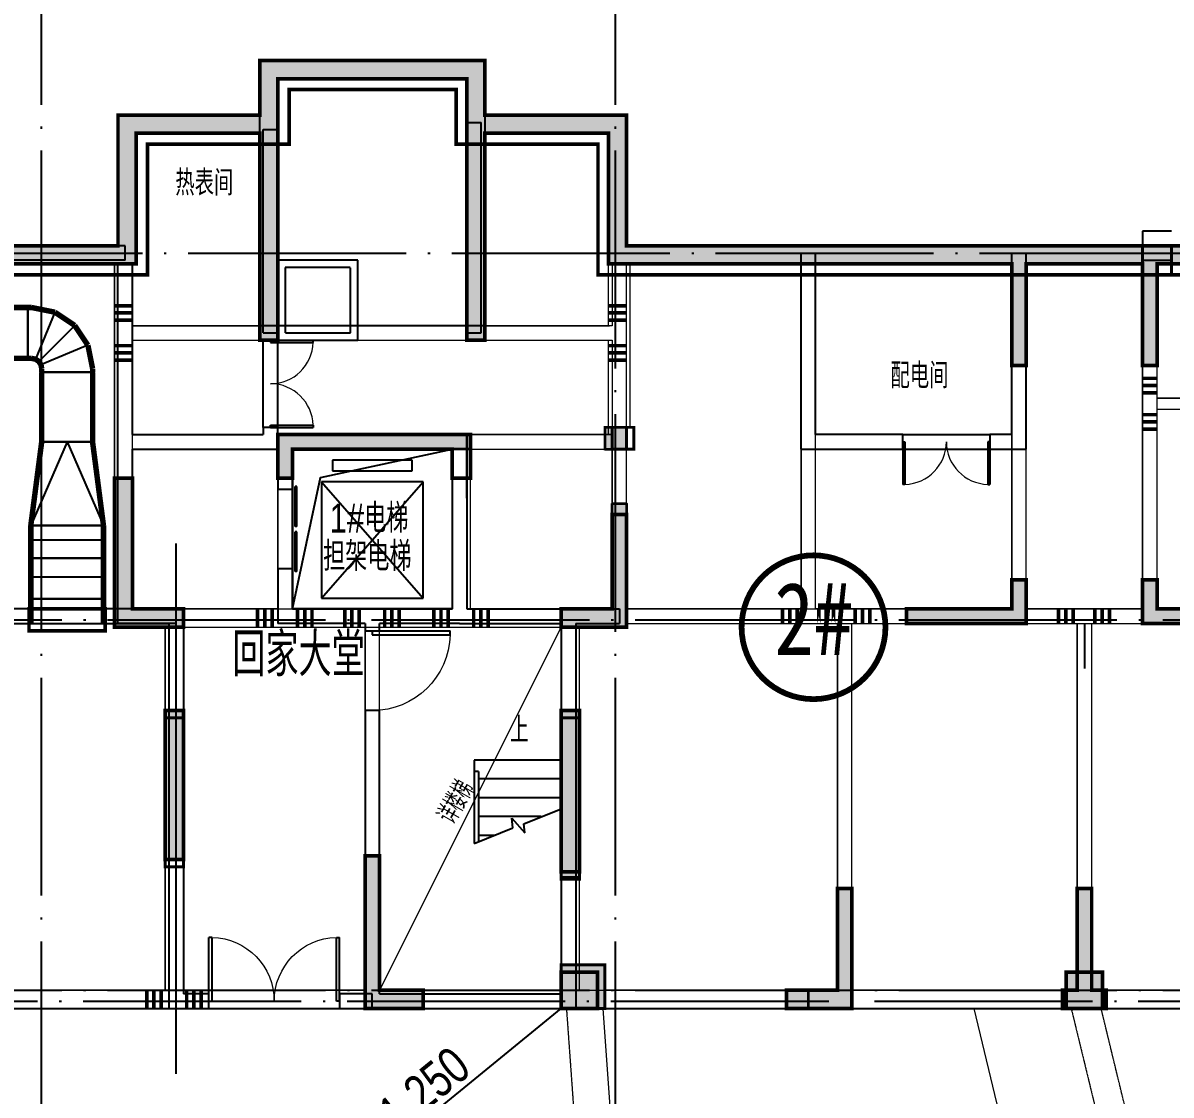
# Model space of a CAD drawing. Extents: x 290727 to 13733020, y 1731457 to 3643100.
# Drawn here: x 566662 to 582462, y 2237037 to 2251798 of the extents above; entities that cross this region are included whole.
import ezdxf
from ezdxf.enums import TextEntityAlignment as Align

# ---------------------------------------------------------------- set-up
doc = ezdxf.new("R2010")
doc.units = 0
doc.header["$LTSCALE"] = 10
for name, pattern in [('__DASH', [0.35, 0.25, -0.1]), ('DASH', [0.35, 0.25, -0.1]), ('DASHED', [0.75, 0.5, -0.25]), ('DOTE', [2.42, 2, -0.2, 0.02, -0.2]), ('线型3', [500, 300, -200]), ('虚线', [750, 450, -300])]:
    doc.linetypes.add(name, pattern=pattern)
doc.layers.get('0').update_dxf_attribs({"linetype": 'CONTINUOUS'})
for name, color, linetype, lineweight in [('_0', 7, 'CONTINUOUS', 15), ('板加腋边线', 253, '虚线', 18), ('梁', 4, 'CONTINUOUS', 18), ('梁虚线', 134, '线型3', 18), ('次梁箍筋', 1, 'CONTINUOUS', 40), ('砼墙', 8, 'CONTINUOUS', 35), ('零厚板', 7, 'CONTINUOUS', 18)]:
    doc.layers.add(name, color=color, linetype=linetype, lineweight=lineweight)
for name, color, linetype in [('A-FUR-空调', 181, 'CONTINUOUS'), ('BEAM_CONT', 4, 'CONTINUOUS'), ('BEAM_DASH', 144, 'DASHED'), ('COLU', 2, 'CONTINUOUS'), ('COLUMN', 9, 'CONTINUOUS'), ('DIM_SYMB', 3, 'CONTINUOUS'), ('DOTE', 8, 'DOTE'), ('DUCT-送风法兰', 2, 'CONTINUOUS'), ('DUCT-送风管', 4, 'CONTINUOUS'), ('DUCT-送风管端线', 2, 'CONTINUOUS'), ('EVTR', 2, 'CONTINUOUS'), ('pl', 7, 'CONTINUOUS'), ('PUB_HATCH', 8, 'CONTINUOUS'), ('PUB_TEXT', 7, 'CONTINUOUS'), ('STAIR', 2, 'CONTINUOUS'), ('WALL', 255, 'CONTINUOUS'), ('WINDOW', 4, 'CONTINUOUS'), ('主楼楼号', 6, 'CONTINUOUS'), ('主楼轴线', 8, 'CONTINUOUS'), ('作业图', 4, 'CONTINUOUS'), ('房间名称', 7, 'CONTINUOUS'), ('文字', 4, 'CONTINUOUS'), ('暖通留洞', 201, 'CONTINUOUS'), ('板配筋', 6, 'CONTINUOUS'), ('柱', 2, 'CONTINUOUS'), ('楼板文字', 211, 'CONTINUOUS'), ('洞口边线', 7, 'CONTINUOUS'), ('防火分区示意线', 4, 'CONTINUOUS'), ('防火分区线', 7, 'CONTINUOUS'), ('集水坑', 181, 'DASH')]:
    doc.layers.add(name, color=color, linetype=linetype)
doc.layers.add('DIM_MODI', color=6, linetype='CONTINUOUS', plot=False)
doc.layers.add('洞口阴影', color=7, linetype='CONTINUOUS', lineweight=18, true_color=0xc9c9c9)
doc.layers.get('0').off()
doc.styles.add('_TCH_DIM', font='SIMPLEX', dxfattribs={"bigfont": 'GBCBIG'})
doc.styles.add('HNSJY', font='HNSJY-07', dxfattribs={"width": 0.8, "bigfont": 'HNSJY-HZ'})
doc.styles.add('黑体', font='simhei.ttf', dxfattribs={"width": 0.7})

# ---------------------------------------------------------------- blocks, each defined once
blk = doc.blocks.new('A$C55C93FC2')
at = {"layer": 'DOTE', "linetype": 'DOTE', "ltscale": 150}
for p, q in [((81984.1, 127235.5), (81984.1, 52513.6)), ((89884.1, 127235.5), (89884.1, 52513.6)), ((10299.5, 117142.4), (107472.3, 117142.4)), ((10299.5, 112042.4), (252290.8, 112042.4))]:
    blk.add_line(p, q, dxfattribs=at)
blk = doc.blocks.new('$DorLib2D$00000001')
for p, q in [((0.45, 0.975), (0.5, 0.975)), ((0.45, 0), (0.45, 0.975)), ((0.5, 0), (0.5, 0.975)), ((0.5, 0), (0.45, 0))]:
    blk.add_line(p, q)
at = {"lineweight": 13}
blk.add_arc((0.475, 0), 0.975, 91.4693, 180, dxfattribs=at)
blk = doc.blocks.new('$DorLib2D$00000002')
for p, q in [((-0.5, 0), (-0.5, 0.4875)), ((-0.475, 0.4875), (-0.5, 0.4875)), ((-0.475, 0), (-0.475, 0.4875)), ((0.475, 0), (0.475, 0.4875)), ((0.475, 0.4875), (0.5, 0.4875)), ((0.5, 0), (0.5, 0.4875)), ((-0.5, 0), (-0.475, 0)), ((0.5, 0), (0.475, 0))]:
    blk.add_line(p, q)
at = {"lineweight": 13}
for centre, start, end in [((-0.4875, 0), 0, 88.53072), ((0.4875, 0), 91.46928, 180)]:
    blk.add_arc(centre, 0.4875, start, end, dxfattribs=at)
blk = doc.blocks.new('$DorLib2D$00000127')
at = {"color": 0, "linetype": 'Continuous'}
for p, q in [((-0.033, 0.795, -93.75), (-0.533, 0.795, -93.75)), ((-0.533, 0.795, -93.75), (-0.533, 0.69, -93.75)), ((-0.033, 0.795, -93.75), (-0.033, 0.69, -93.75)), ((0.033, 0.795, -93.75), (0.033, 0.69, -93.75)), ((0.533, 0.795, -93.75), (0.033, 0.795, -93.75)), ((0.533, 0.795, -93.75), (0.533, 0.69, -93.75)), ((-0.033, 0.69, -93.75), (-0.533, 0.69, -93.75)), ((0.533, 0.69, -93.75), (0.033, 0.69, -93.75)), ((0.5, 0.5, -93.75), (-0.5, 0.5, -93.75))]:
    blk.add_line(p, q, dxfattribs=at)
blk = doc.blocks.new('_FZH')
blk.add_lwpolyline([(-0.5, -0.5), (0.5, -0.5), (0.5, 0.5), (-0.5, 0.5)], close=True)
at = {"layer": 'PUB_HATCH'}
blk.add_solid([(-0.5, -0.5), (0.5, -0.5), (-0.5, 0.5), (0.5, 0.5)], dxfattribs=at)
blk = doc.blocks.new('车库建筑作业图')
at = {"layer": '_0'}
h = blk.add_hatch(color=8, dxfattribs=at)
h.dxf.hatch_style = 1
h.paths.add_polyline_path([(600970, 2238230), (595870, 2238230), (595870, 2238480), (597470, 2238480), (597470, 2239880), (597670, 2239880), (597670, 2238480), (600720, 2238480), (600720, 2243480), (599820, 2243480), (599820, 2243530), (598420, 2243530), (598420, 2243730), (599820, 2243730), (599820, 2248480), (594320, 2248480), (594320, 2250280), (592620, 2250280), (592620, 2247430), (592370, 2247430), (592370, 2251030), (589770, 2251030), (589770, 2247430), (589520, 2247430), (589520, 2250280), (587820, 2250280), (587820, 2248480), (582270, 2248480), (582270, 2247080), (582070, 2247080), (582070, 2248480), (580470, 2248480), (580470, 2247080), (580270, 2247080), (580270, 2248480), (574720, 2248480), (574720, 2250280), (573020, 2250280), (573020, 2247430), (572770, 2247430), (572770, 2251030), (570170, 2251030), (570170, 2247430), (569920, 2247430), (569920, 2250280), (568220, 2250280), (568220, 2248480), (562720, 2248480), (562720, 2246480), (562470, 2246480), (562470, 2248480), (561470, 2248480), (561470, 2244780), (559270, 2244780), (559270, 2243580), (555511, 2243580), (555511, 2243830), (559020, 2243830), (559020, 2245030), (561220, 2245030), (561220, 2248730), (567970, 2248730), (567970, 2250530), (569920, 2250530), (569920, 2251280), (573020, 2251280), (573020, 2250530), (574970, 2250530), (574970, 2248730), (587570, 2248730), (587570, 2250530), (589520, 2250530), (589520, 2251280), (592620, 2251280), (592620, 2250530), (594570, 2250530), (594570, 2248730), (600070, 2248730), (600070, 2243730), (600970, 2243730)])
h = blk.add_hatch(color=8, dxfattribs=at)
h.dxf.hatch_style = 1
h.paths.add_polyline_path([(561570, 2248930), (561570, 2248530), (561970, 2248530), (561970, 2248930)])
h.paths.add_polyline_path([(561070, 2248930), (561070, 2248530), (561470, 2248530), (561470, 2248930)])
h.paths.add_polyline_path([(562720, 2243530), (564120, 2243530), (564120, 2243730), (562720, 2243730), (562720, 2244130), (562470, 2244130), (562470, 2243480), (562720, 2243480)])
h.paths.add_polyline_path([(561570, 2241680), (561570, 2243730), (561820, 2243730), (561820, 2241680)])
h.paths.add_polyline_path([(561070, 2243830), (561070, 2243430), (561470, 2243430), (561470, 2243830)])
h.paths.add_polyline_path([(564870, 2239880), (565070, 2239880), (565070, 2238480), (565770, 2238480), (565770, 2238230), (564870, 2238230)])
h.paths.add_polyline_path([(561970, 2238230), (561570, 2238230), (561570, 2240280), (561820, 2240280), (561820, 2238480), (561970, 2238480)])
h.paths.add_polyline_path([(577870, 2239880), (578070, 2239880), (578070, 2238230), (577170, 2238230), (577170, 2238480), (577870, 2238480)])
h.paths.add_polyline_path([(574070, 2242330), (574320, 2242330), (574320, 2240030), (574070, 2240030)])
h.paths.add_polyline_path([(568620, 2242330), (568870, 2242330), (568870, 2240280), (568620, 2240280)])
h.paths.add_polyline_path([(570370, 2245530), (570170, 2245530), (570170, 2246130), (572820, 2246130), (572820, 2245930), (572570, 2245930), (572570, 2245930), (570370, 2245930)])
h.paths.add_polyline_path([(571370, 2240330), (571570, 2240330), (571570, 2238480), (572170, 2238480), (572170, 2238230), (571370, 2238230)])
h.paths.add_polyline_path([(567920, 2245530), (568170, 2245530), (568170, 2243730), (568870, 2243730), (568870, 2243480), (567920, 2243480)])
h.paths.add_polyline_path([(574770, 2245180), (574970, 2245180), (574970, 2243480), (574070, 2243480), (574070, 2243730), (574770, 2243730)])
h.paths.add_polyline_path([(578820, 2243530), (578820, 2243730), (580270, 2243730), (580270, 2244130), (580470, 2244130), (580470, 2243530)])
h.paths.add_polyline_path([(581570, 2238480), (581570, 2238230), (580970, 2238230), (580970, 2238480), (581170, 2238480), (581170, 2239880), (581370, 2239880), (581370, 2238480)])
h.paths.add_polyline_path([(584470, 2239880), (584670, 2239880), (584670, 2238480), (585368, 2238480), (585368, 2238230), (584470, 2238230)])
h.paths.add_polyline_path([(588220, 2242330), (588470, 2242330), (588470, 2240030), (588220, 2240030)])
h.paths.add_polyline_path([(582070, 2244130), (582270, 2244130), (582270, 2243730), (583720, 2243730), (583720, 2243530), (582070, 2243530)])
h.paths.add_polyline_path([(592370, 2245530), (592170, 2245530), (592170, 2245930), (589970, 2245930), (589970, 2245930), (589720, 2245930), (589720, 2246130), (592370, 2246130)])
h.paths.add_polyline_path([(590970, 2240330), (591170, 2240330), (591170, 2238230), (590370, 2238230), (590370, 2238480), (590970, 2238480)])
h.paths.add_polyline_path([(587570, 2245180), (587770, 2245180), (587770, 2243730), (588470, 2243730), (588470, 2243480), (587570, 2243480)])
h.paths.add_polyline_path([(587870, 2245930), (587870, 2246230), (587570, 2246230), (587570, 2245930)])
h.paths.add_polyline_path([(574970, 2245930), (574970, 2246230), (574670, 2246230), (574670, 2245930)])
h.paths.add_polyline_path([(593670, 2242330), (593920, 2242330), (593920, 2240280), (593670, 2240280)])
h.paths.add_polyline_path([(594370, 2245530), (594620, 2245530), (594620, 2243480), (593670, 2243480), (593670, 2243730), (594370, 2243730)])
h = blk.add_hatch(color=256, dxfattribs=at)
h.dxf.hatch_style = 1
h.paths.add_polyline_path([(561570, 2238730), (561570, 2238230), (562070, 2238230), (562070, 2238730)])
h.paths.add_polyline_path([(564870, 2238730), (564870, 2238230), (565370, 2238230), (565370, 2238730)])
h.paths.add_polyline_path([(574070, 2238730), (574070, 2238230), (574570, 2238230), (574570, 2238730)])
h.paths.add_polyline_path([(581020, 2238730), (581020, 2238230), (581520, 2238230), (581520, 2238730)])
h.paths.add_polyline_path([(587970, 2238730), (587970, 2238230), (588470, 2238230), (588470, 2238730)])
at = {"layer": 'A-FUR-空调'}
blk.add_lwpolyline([(570370, 2245930), (572570, 2245930), (572570, 2243730), (570370, 2243730)], close=True, dxfattribs=at)
at = {"layer": 'DIM_MODI', "linetype": 'Continuous'}
for p, q in [((569920, 2250530), (569920, 2251280)), ((569920, 2251280), (573020, 2251280)), ((573020, 2251280), (573020, 2250530)), ((567970, 2248730), (567970, 2250530)), ((567970, 2250530), (569920, 2250530)), ((573020, 2250530), (574970, 2250530)), ((574970, 2250530), (574970, 2248730)), ((561170, 2248730), (567970, 2248730)), ((574970, 2248730), (587570, 2248730))]:
    blk.add_line(p, q, dxfattribs=at)
at = {"layer": 'DIM_SYMB'}
blk.add_lwpolyline([(573470, 2241780, 0, 0, 0), (573470, 2241170, 80, 0, 0), (573470, 2240870, 0, 0, 0)], format="xyseb", dxfattribs=at)
at = {"layer": 'DOTE', "linetype": 'Continuous', "ltscale": 150}
blk.add_line((568770, 2237330), (568770, 2244630), dxfattribs=at)
at = {"layer": 'EVTR'}
for p, q in [((570920, 2245780), (570920, 2245630)), ((572020, 2245780), (570920, 2245780)), ((572020, 2245630), (572020, 2245780)), ((570920, 2245630), (572020, 2245630)), ((570770, 2245480), (570770, 2243880)), ((572170, 2245480), (570770, 2245480)), ((570770, 2245480), (572170, 2243880)), ((570770, 2243880), (572170, 2245480)), ((572170, 2243880), (572170, 2245480)), ((570770, 2243880), (572170, 2243880))]:
    blk.add_line(p, q, dxfattribs=at)
at = {"layer": 'STAIR'}
for p, q in [((572870, 2241650), (572870, 2241490)), ((574070, 2241650), (572870, 2241650)), ((574070, 2241650), (574070, 2240979)), ((572870, 2241490), (572870, 2240500)), ((572870, 2241490), (572870, 2240500)), ((572930, 2241490), (572870, 2241490)), ((572930, 2241490), (572930, 2240524)), ((574070, 2241390), (572930, 2241390)), ((574070, 2241130), (572930, 2241130)), ((573553, 2240773), (574070, 2240979)), ((573795, 2240870), (572930, 2240870)), ((573405, 2240714), (573389, 2240848)), ((573389, 2240848), (573568, 2240647)), ((573568, 2240647), (573553, 2240773)), ((572870, 2240500), (573405, 2240714)), ((573145, 2240610), (572930, 2240610))]:
    blk.add_line(p, q, dxfattribs=at)
at = {"layer": 'WALL', "linetype": 'Continuous'}
for p, q in [((572770, 2247530), (572770, 2250426)), ((572770, 2250426), (572970, 2250426)), ((572970, 2247530), (572970, 2250426)), ((569970, 2247530), (569970, 2250330)), ((569970, 2250330), (570170, 2250330)), ((570170, 2247530), (570170, 2250330)), ((568070, 2248730), (562470, 2248730)), ((568070, 2248530), (568070, 2248730)), ((568070, 2248530), (562670, 2248530)), ((577370, 2245930), (577370, 2248630)), ((577370, 2248630), (577570, 2248630)), ((577570, 2246130), (577570, 2248630)), ((580270, 2246130), (580270, 2248630)), ((580270, 2248630), (580470, 2248630)), ((580470, 2245930), (580470, 2248630)), ((567970, 2246030), (567970, 2248480)), ((567970, 2248480), (568170, 2248480)), ((568170, 2246130), (568170, 2248480)), ((569970, 2247530), (570170, 2247530)), ((570170, 2247430), (569970, 2247430)), ((572770, 2247530), (572970, 2247530)), ((570170, 2246230), (569970, 2246230)), ((569970, 2246230), (569970, 2246130)), ((570170, 2246130), (570170, 2246230)), ((567970, 2243530), (567970, 2246030)), ((568170, 2243730), (568170, 2245930)), ((568870, 2243730), (565320, 2243730)), ((568870, 2243730), (568870, 2238430)), ((565320, 2243530), (568670, 2243530)), ((568670, 2243530), (568670, 2238230)), ((569220, 2238430), (568870, 2238430)), ((569220, 2238230), (569220, 2238430)), ((571470, 2238430), (571020, 2238430)), ((571020, 2238430), (571020, 2238230)), ((571470, 2238230), (571470, 2238430)), ((571570, 2238430), (574070, 2238430)), ((568670, 2238230), (569220, 2238230)), ((571020, 2238230), (571470, 2238230)), ((571570, 2238230), (574270, 2238230))]:
    blk.add_line(p, q, dxfattribs=at)
at = {"layer": 'WALL'}
for p, q in [((568170, 2246130), (569970, 2246130)), ((570170, 2246130), (570270, 2246130)), ((570270, 2246130), (572770, 2246130)), ((572770, 2245255), (572770, 2246130)), ((572770, 2246130), (572770, 2243730)), ((578770, 2246130), (577570, 2246130)), ((578770, 2245930), (578770, 2246130)), ((580270, 2246130), (579970, 2246130)), ((579970, 2246130), (579970, 2245930)), ((568170, 2245930), (570070, 2245930)), ((570070, 2245930), (570170, 2245930)), ((570170, 2245930), (570170, 2245380)), ((570370, 2245380), (570370, 2245930)), ((570370, 2245930), (572570, 2245930)), ((572570, 2245930), (572570, 2243730)), ((577370, 2245930), (578770, 2245930)), ((579970, 2245930), (580470, 2245930)), ((570170, 2245380), (570370, 2245380)), ((570370, 2244280), (570170, 2244280)), ((570170, 2244280), (570170, 2243530)), ((570370, 2243730), (570370, 2244280)), ((568770, 2243730), (568170, 2243730)), ((568770, 2243530), (568770, 2243730)), ((570370, 2243730), (572570, 2243730)), ((571470, 2243730), (570370, 2243730)), ((572570, 2243730), (571470, 2243730)), ((572770, 2243730), (574170, 2243730)), ((574170, 2243730), (574870, 2243730)), ((574870, 2243730), (574870, 2243530)), ((568770, 2243530), (567970, 2243530)), ((571370, 2243530), (570170, 2243530)), ((571370, 2243530), (571370, 2243430)), ((571570, 2243430), (571570, 2243530)), ((572670, 2243530), (571570, 2243530)), ((572670, 2243530), (574070, 2243530)), ((574070, 2243530), (574070, 2238430)), ((574270, 2243530), (574270, 2238230)), ((574270, 2243530), (574870, 2243530)), ((571370, 2243430), (571570, 2243430)), ((571570, 2242330), (571370, 2242330)), ((571370, 2242330), (571370, 2238330)), ((571370, 2242230), (571370, 2238330)), ((571570, 2238430), (571570, 2242330)), ((571370, 2238330), (571370, 2238230)), ((571570, 2238230), (571370, 2238230)), ((571570, 2238230), (571570, 2238230))]:
    blk.add_line(p, q, dxfattribs=at)
at = {"layer": 'WINDOW', "linetype": 'Continuous'}
for p, q in [((569970, 2246230), (569970, 2247430)), ((570170, 2246230), (570170, 2247430)), ((578770, 2246130), (579970, 2246130)), ((578770, 2245930), (579970, 2245930))]:
    blk.add_line(p, q, dxfattribs=at)
at = {"layer": '主楼楼号', "const_width": 79.2, "elevation": -3}
blk.add_lwpolyline([(576552, 2243478, 1), (578532, 2243478, 1)], format="xyb", close=True, dxfattribs=at)
at = {"layer": '主楼轴线', "linetype": 'DOTE', "ltscale": 150}
for p, q in [((558045, 2248630), (602351, 2248630)), ((560232, 2238330), (602253, 2238330))]:
    blk.add_line(p, q, dxfattribs=at)
at = {"layer": '砼墙'}
for points in [[(587820, 2248480), (582270, 2248480), (582270, 2247080), (582070, 2247080), (582070, 2248480), (580470, 2248480), (580470, 2247080), (580270, 2247080), (580270, 2248480), (574720, 2248480), (574720, 2250280), (573020, 2250280), (573020, 2247430), (572770, 2247430), (572770, 2251030), (570170, 2251030), (570170, 2247430), (569920, 2247430), (569920, 2250280), (568220, 2250280), (568220, 2248480), (562720, 2248480)], [(561220, 2248730), (567970, 2248730), (567970, 2250530), (569920, 2250530), (569920, 2251280), (573020, 2251280), (573020, 2250530), (574970, 2250530), (574970, 2248730), (587570, 2248730)]]:
    blk.add_lwpolyline(points, dxfattribs=at)
for points in [[(570370, 2245530), (570170, 2245530), (570170, 2246130), (572820, 2246130), (572820, 2245930), (572570, 2245930), (572570, 2245930), (570370, 2245930)], [(567920, 2245530), (568170, 2245530), (568170, 2243730), (568870, 2243730), (568870, 2243480), (567920, 2243480)], [(574770, 2245180), (574970, 2245180), (574970, 2243480), (574070, 2243480), (574070, 2243730), (574770, 2243730)], [(578820, 2243530), (578820, 2243730), (580270, 2243730), (580270, 2244130), (580470, 2244130), (580470, 2243530)], [(568620, 2242330), (568870, 2242330), (568870, 2240280), (568620, 2240280)], [(574070, 2242330), (574320, 2242330), (574320, 2240030), (574070, 2240030)], [(571370, 2240330), (571570, 2240330), (571570, 2238480), (572170, 2238480), (572170, 2238230), (571370, 2238230)], [(577870, 2239880), (578070, 2239880), (578070, 2238230), (577170, 2238230), (577170, 2238480), (577870, 2238480)], [(581570, 2238480), (581570, 2238230), (580970, 2238230), (580970, 2238480), (581170, 2238480), (581170, 2239880), (581370, 2239880), (581370, 2238480)]]:
    blk.add_lwpolyline(points, close=True, dxfattribs=at)
at = {"layer": '砼墙', "color": 2}
for points in [[(574970, 2245930), (574970, 2246230), (574670, 2246230), (574670, 2245930)], [(574070, 2238730), (574070, 2238230), (574570, 2238230), (574570, 2238730)], [(581020, 2238730), (581020, 2238230), (581520, 2238230), (581520, 2238730)]]:
    blk.add_lwpolyline(points, close=True, dxfattribs=at)
at = {"layer": '砼墙', "color": 8}
blk.add_lwpolyline([(582070, 2244130), (582270, 2244130), (582270, 2243730), (583720, 2243730), (583720, 2243530), (582070, 2243530)], close=True, dxfattribs=at)
at = {"layer": '防火分区示意线', "color": 5, "linetype": 'DASH', "ltscale": 300, "const_width": 50}
blk.add_lwpolyline([(549933, 2243429), (559426, 2243429), (559426, 2244629), (561576, 2244629), (561576, 2248330), (568376, 2248330), (568376, 2250130), (570326, 2250130), (570326, 2250880), (572626, 2250880), (572626, 2250130), (574576, 2250130), (574576, 2248330), (587976, 2248330)], dxfattribs=at)
at = {"layer": '防火分区线', "linetype": 'Continuous', "flags": 128}
blk.add_lwpolyline([(549870, 2243829), (559020, 2243829), (559020, 2245029), (561170, 2245029), (561170, 2248730), (567970, 2248730), (567970, 2250530), (569920, 2250530), (569920, 2251280), (573020, 2251280), (573020, 2250530), (574970, 2250530), (574970, 2248730), (587570, 2248730)], dxfattribs=at)
at = {"layer": '集水坑', "linetype": 'ByBlock'}
blk.add_lwpolyline([(571270, 2248530), (570170, 2248530), (570170, 2247430), (571270, 2247430)], close=True, dxfattribs=at)
at = {"layer": '集水坑', "linetype": 'DASH'}
blk.add_lwpolyline([(571170, 2248430), (570270, 2248430), (570270, 2247530), (571170, 2247530)], close=True, dxfattribs=at)
at = {"layer": 'COLUMN', "linetype": 'Continuous', "rotation": 270}
for p, xscale, yscale, zscale in [((574370, 2238529), 601.0365204415284, 600.565043016104, 600.565043016104), ((581270, 2238479), 500, 500, 500)]:
    blk.add_blockref('_FZH', p, dxfattribs=dict(at, xscale=xscale, yscale=yscale, zscale=zscale))
at = {"layer": 'WINDOW', "linetype": 'Continuous'}
for name, p, xscale, yscale, zscale, rotation in [('$DorLib2D$00000002', (570070, 2246830), 1200, 1200, -1200, 270.000001662605), ('$DorLib2D$00000002', (579370, 2246030), 1200, 1200, -1200, 179.9999999998527), ('$DorLib2D$00000001', (571470, 2242880), -1100, 1100, -1100, 270), ('$DorLib2D$00000002', (570120, 2238330), -1800, 1800, -1800, 4.802476760165215e-09)]:
    blk.add_blockref(name, p, dxfattribs=dict(at, xscale=xscale, yscale=yscale, zscale=zscale, rotation=rotation))
at = {"layer": 'WINDOW', "xscale": 1100, "yscale": 200, "zscale": 1100, "rotation": 270}
blk.add_blockref('$DorLib2D$00000127', (570270, 2244830), dxfattribs=at)
at = {"layer": '文字', "linetype": 'Continuous'}
blk.add_blockref('A$C55C93FC2', (484928, 2126437), dxfattribs=at)
at = {"layer": 'PUB_TEXT', "style": '_TCH_DIM'}
blk.add_text('上', height=357, dxfattribs=at).set_placement((573366, 2241885))
at = {"layer": '主楼楼号', "style": '黑体', "width": 0.8}
blk.add_text('2#', height=1000, dxfattribs=at).set_placement((577003, 2242796, -3), align=Align.BOTTOM_LEFT)
at = {"layer": '房间名称', "style": 'HNSJY', "width": 0.8}
for s, p in [('热表间', (568759, 2249422)), ('配电间', (578601, 2246767))]:
    blk.add_text(s, height=350, rotation=360, dxfattribs=at).set_placement(p)
for s, p in [('1#电梯', (570882, 2244781)), ('担架电梯', (570793, 2244254))]:
    blk.add_text(s, height=400, dxfattribs=at).set_placement(p)
at = {"layer": '文字', "linetype": 'Continuous', "style": 'HNSJY', "width": 0.8}
blk.add_text('回家大堂', height=600, dxfattribs=at).set_placement((569543, 2242802))
blk = doc.blocks.new('2-l')
at = {"layer": '板配筋', "color": 0, "linetype": 'ByBlock'}
blk.add_lwpolyline([(715001, -603046), (711901, -603046), (711901, -599396), (715001, -599396)], close=True, dxfattribs=at)
at = {"layer": '柱', "color": 0, "ltscale": 1}
for p, q in [((724451, -601746), (724051, -601746)), ((724051, -601746), (724051, -602146)), ((724051, -602146), (724451, -602146))]:
    blk.add_line(p, q, dxfattribs=at)
at = {"layer": '柱', "color": 0, "ltscale": 1, "const_width": 35}
blk.add_lwpolyline([(716951, -604746), (716951, -604446), (716651, -604446), (716651, -604746)], close=True, dxfattribs=at)
at = {"layer": '梁', "color": 0, "lineweight": 18, "ltscale": 1}
for p, q in [((710151, -603046), (710151, -602196)), ((716701, -603046), (716701, -602196)), ((710151, -603046), (711901, -603046)), ((712151, -603046), (714751, -603046)), ((715001, -603046), (716713, -603046)), ((710151, -605146), (710151, -603246)), ((710151, -603246), (711901, -603246)), ((712151, -603246), (714751, -603246)), ((715001, -603246), (716701, -603246)), ((716701, -604546), (716701, -603246)), ((724251, -604096), (724251, -603596)), ((724251, -604046), (725501, -604046)), ((714801, -604546), (716751, -604546)), ((712151, -606946), (712151, -605146)), ((712351, -606946), (712351, -605146)), ((714551, -606946), (714551, -605146)), ((710851, -606946), (712251, -606946)), ((712251, -606946), (713451, -606946)), ((713451, -606946), (714551, -606946)), ((710851, -608346), (710851, -607196)), ((710851, -607196), (712251, -607196)), ((712251, -607196), (713451, -607196)), ((713351, -610346), (713351, -607196)), ((713451, -607196), (714651, -607196)), ((713551, -610346), (713551, -607196)), ((714651, -607196), (716051, -607196)), ((716051, -608346), (716051, -607196)), ((710851, -612196), (710851, -610396)), ((716051, -612196), (716051, -610566)), ((710751, -612196), (713351, -612196)), ((714151, -612196), (716151, -612196)), ((707751, -612446), (710751, -612446)), ((716151, -612446), (719151, -612446)), ((720051, -612446), (722951, -612446)), ((723551, -612446), (726451, -612446))]:
    blk.add_line(p, q, dxfattribs=at)
at = {"layer": '梁虚线', "color": 0, "linetype": '__DASH', "lineweight": 18, "ltscale": 1}
for p, q in [((709901, -603146), (709901, -602196)), ((716951, -603146), (716951, -602196)), ((719351, -606946), (719351, -602196)), ((719551, -606946), (719551, -602196)), ((709901, -605146), (709901, -603146)), ((716951, -604546), (716951, -603146)), ((722251, -606546), (722251, -603596)), ((722451, -606546), (722451, -603596)), ((724051, -604096), (724051, -603596)), ((724051, -606546), (724051, -604096)), ((724251, -606546), (724251, -604096)), ((724251, -604196), (725501, -604196)), ((714801, -604746), (716751, -604746)), ((716751, -605646), (716751, -604746)), ((716951, -605646), (716951, -604746)), ((714801, -606946), (714801, -605146)), ((706101, -606946), (709901, -606946)), ((714801, -606946), (716051, -606946)), ((716951, -606946), (720801, -606946)), ((722451, -606946), (724051, -606946)), ((706101, -607146), (709901, -607146)), ((716951, -607146), (720801, -607146)), ((719851, -610796), (719851, -607146)), ((720051, -610796), (720051, -607146)), ((722451, -607146), (724051, -607146)), ((723151, -610796), (723151, -607146)), ((723351, -610796), (723351, -607146)), ((710601, -608346), (710601, -607196)), ((716301, -608346), (716301, -607196)), ((710601, -612196), (710601, -610396)), ((716301, -612196), (716301, -610566)), ((707751, -612196), (710751, -612196)), ((716151, -612196), (719151, -612196)), ((720051, -612196), (722951, -612196)), ((723551, -612196), (726451, -612196)), ((710751, -612446), (713351, -612446)), ((714151, -612446), (716151, -612446))]:
    blk.add_line(p, q, dxfattribs=at)
at = {"layer": '次梁箍筋', "color": 0, "linetype": 'Continuous', "ltscale": 1, "const_width": 50}
for points in [[(709896, -602771), (710146, -602771)], [(716701, -602771), (716951, -602771)], [(709896, -602871), (710146, -602871)], [(716701, -602871), (716951, -602871)], [(709896, -602971), (710146, -602971)], [(716701, -602971), (716951, -602971)], [(709896, -603321), (710146, -603321)], [(709896, -603421), (710146, -603421)], [(716701, -603321), (716951, -603321)], [(716701, -603421), (716951, -603421)], [(709896, -603521), (710146, -603521)], [(716701, -603521), (716951, -603521)], [(724046, -603771), (724246, -603771)], [(724046, -603871), (724246, -603871)], [(724046, -603971), (724246, -603971)], [(724046, -604271), (724246, -604271)], [(724046, -604371), (724246, -604371)], [(724046, -604471), (724246, -604471)], [(711871, -606946), (711871, -607196)], [(711971, -606946), (711971, -607196)], [(712071, -606946), (712071, -607196)], [(712421, -606946), (712421, -607196)], [(712521, -606946), (712521, -607196)], [(712621, -606946), (712621, -607196)], [(713071, -606946), (713071, -607196)], [(713171, -606946), (713171, -607196)], [(713271, -606946), (713271, -607196)], [(713621, -606946), (713621, -607196)], [(713721, -606946), (713721, -607196)], [(713821, -606946), (713821, -607196)], [(714296, -606946), (714296, -607196)], [(714396, -606946), (714396, -607196)], [(714496, -606946), (714496, -607196)], [(714846, -606946), (714846, -607196)], [(714946, -606946), (714946, -607196)], [(715046, -606946), (715046, -607196)], [(719096, -606946), (719096, -607146)], [(719196, -606946), (719196, -607146)], [(719296, -606946), (719296, -607146)], [(720096, -606946), (720096, -607146)], [(720196, -606946), (720196, -607146)], [(720296, -606946), (720296, -607146)], [(722896, -606946), (722896, -607146)], [(722996, -606946), (722996, -607146)], [(723096, -606946), (723096, -607146)], [(723396, -606946), (723396, -607146)], [(723496, -606946), (723496, -607146)], [(723596, -606946), (723596, -607146)], [(710346, -612196), (710346, -612446)], [(710446, -612196), (710446, -612446)], [(710546, -612196), (710546, -612446)], [(710896, -612196), (710896, -612446)], [(710996, -612196), (710996, -612446)], [(711096, -612196), (711096, -612446)]]:
    blk.add_lwpolyline(points, dxfattribs=at)
for points in [[(719596, -607146), (719596, -606946)], [(719696, -607146), (719696, -606946)], [(719796, -607146), (719796, -606946)]]:
    blk.add_lwpolyline(points, close=True, dxfattribs=at)
at = {"layer": '洞口阴影', "color": 0}
blk.add_lwpolyline([(714551, -604746), (712351, -604746), (712351, -606946), (712740, -605135), (714551, -604746)], close=True, dxfattribs=at)
at = {"layer": '砼墙', "color": 0, "const_width": 50}
for points in [[(704451, -604196), (704451, -601946), (709951, -601946), (709951, -600146), (711901, -600146), (711901, -599396), (715001, -599396), (715001, -600146), (716951, -600146), (716951, -601946), (729551, -601946), (729551, -600146), (731501, -600146), (731501, -599396), (734601, -599396), (734601, -600146), (736551, -600146), (736551, -601946), (742051, -601946), (742051, -604196)], [(704701, -602196), (710201, -602196), (710201, -600396), (711901, -600396), (711901, -603246), (712151, -603246), (712151, -599646), (714751, -599646), (714751, -603246), (715001, -603246), (715001, -600396), (716701, -600396), (716701, -602196), (722251, -602196), (722251, -603596), (722451, -603596), (722451, -602196), (724051, -602196), (724051, -603596), (724251, -603596), (724251, -602196), (729801, -602196)]]:
    blk.add_lwpolyline(points, dxfattribs=at)
for points in [[(712351, -605146), (712151, -605146), (712151, -604546), (714801, -604546), (714801, -605146), (714551, -605146), (714551, -604746), (712351, -604746)], [(709901, -605146), (710151, -605146), (710151, -606946), (710851, -606946), (710851, -607196), (709901, -607196)], [(716751, -605646), (716951, -605646), (716951, -607196), (716051, -607196), (716051, -606946), (716751, -606946)], [(720801, -607146), (720801, -606946), (722251, -606946), (722251, -606546), (722451, -606546), (722451, -607146)], [(724051, -606546), (724251, -606546), (724251, -606946), (725701, -606946), (725701, -607146), (724051, -607146)], [(710601, -608346), (710851, -608346), (710851, -610396), (710601, -610396)], [(716051, -608346), (716301, -608346), (716301, -610566), (716051, -610566)], [(713351, -610346), (713551, -610346), (713551, -612196), (714151, -612196), (714151, -612446), (713351, -612446)], [(719851, -610796), (720051, -610796), (720051, -612446), (719151, -612446), (719151, -612196), (719851, -612196)], [(723551, -612196), (723551, -612446), (722951, -612446), (722951, -612196), (723151, -612196), (723151, -610796), (723351, -610796), (723351, -612196)], [(716051, -611946), (716051, -612446), (716551, -612446), (716551, -611946)], [(723001, -611946), (723001, -612446), (723501, -612446), (723501, -611946)]]:
    blk.add_lwpolyline(points, close=True, dxfattribs=at)
at = {"layer": '零厚板', "color": 0, "lineweight": 18, "ltscale": 1}
blk.add_line((716051, -607196), (713551, -612196), dxfattribs=at)
at = {"layer": '零厚板', "color": 0, "lineweight": 18, "ltscale": 1, "style": 'HNSJY', "width": 0.7}
blk.add_text('详楼梯', height=300, rotation=60.2516, dxfattribs=at).set_placement((714469, -609527), align=Align.TOP_CENTER)
blk = doc.blocks.new('A$C7FBF512A')
at = {"layer": 'DUCT-送风法兰', "color": 0, "linetype": 'Continuous'}
for p, q in [((61156, -19279), (61156, -18519)), ((61316, -19440), (62076, -19440)), ((61316, -20399), (62076, -20399)), ((61166, -21549), (62226, -21549)), ((61166, -21748), (62226, -21748)), ((61166, -21999), (62226, -21999))]:
    blk.add_line(p, q, dxfattribs=at)
at = {"layer": 'DUCT-送风管', "color": 0, "linetype": 'Continuous'}
for q in [(61196, -21549), (62196, -21549)]:
    blk.add_line((61696, -20399), q, dxfattribs=at)
at = {"layer": 'DUCT-送风管', "color": 0, "linetype": 'Continuous', "const_width": 75}
for points in [[(61156, -18549), (59757, -18549)], [(61156, -18549), (61206, -18549)], [(61206, -18549), (61528, -18613)], [(61528, -18613), (61800, -18795)], [(61800, -18795), (61982, -19068)], [(61982, -19068), (62046, -19389)], [(59757, -19249), (61156, -19249)], [(61156, -19249), (61206, -19249)], [(61206, -19249), (61260, -19260)], [(61260, -19260), (61305, -19290)], [(61305, -19290), (61336, -19336)], [(61336, -19336), (61346, -19389)], [(61346, -19389), (61346, -19439)], [(61346, -19440), (61346, -20399)], [(62046, -19389), (62046, -19439)], [(62046, -20399), (62046, -19440)], [(61346, -20399), (61196, -21549)], [(62046, -20399), (62196, -21549)], [(61196, -22558), (61196, -22899)], [(62196, -22899), (62196, -22558)]]:
    blk.add_lwpolyline(points, dxfattribs=at)
at = {"layer": 'DUCT-送风管', "color": 0, "linetype": 'ByBlock', "const_width": 75}
for points in [[(61196, -21549), (61196, -21748)], [(62196, -21748), (62196, -21549)], [(61196, -21999), (61196, -22258)], [(62196, -22258), (62196, -21999)]]:
    blk.add_lwpolyline(points, dxfattribs=at)
at = {"layer": 'DUCT-送风管', "color": 0, "const_width": 75}
for points in [[(61196, -21998), (61196, -21748)], [(62196, -21748), (62196, -21998)], [(61196, -22558), (61196, -22258)], [(62196, -22258), (62196, -22558)]]:
    blk.add_lwpolyline(points, dxfattribs=at)
at = {"layer": 'DUCT-送风管端线', "color": 0, "linetype": 'Continuous'}
for p, q in [((61156, -19249), (61156, -18549)), ((61156, -18549), (61156, -19249)), ((61528, -18613), (61260, -19260)), ((61800, -18795), (61305, -19290)), ((61982, -19068), (61336, -19336)), ((62046, -19439), (61346, -19439)), ((62046, -19440), (61346, -19440)), ((61346, -20399), (62046, -20399)), ((62046, -20399), (61346, -20399)), ((61196, -21549), (62196, -21549)), ((62196, -22558), (61196, -22558)), ((61196, -22899), (62196, -22899))]:
    blk.add_line(p, q, dxfattribs=at)
at = {"layer": 'DUCT-送风管端线', "color": 0, "linetype": 'ByBlock'}
for p, q in [((62196, -21549), (61196, -21549)), ((61196, -21748), (62196, -21748)), ((62196, -21999), (61196, -21999)), ((61196, -22258), (62196, -22258))]:
    blk.add_line(p, q, dxfattribs=at)
at = {"layer": 'DUCT-送风管端线', "color": 0}
for p, q in [((61196, -21748), (62196, -21748)), ((61196, -21998), (62196, -21998)), ((61196, -22258), (62196, -22258)), ((61196, -22558), (62196, -22558))]:
    blk.add_line(p, q, dxfattribs=at)
at = {"layer": '暖通留洞', "color": 0, "lineweight": 0, "const_width": 50, "elevation": 3000}
blk.add_lwpolyline([(61171, -22999), (62221, -22999), (62221, -22699), (61171, -22699)], close=True, dxfattribs=at)
blk = doc.blocks.new('梁图-10.22')
at = {"color": 0}
blk.add_lwpolyline([(-1516166, 294758), (-1518116, 294758), (-1518116, 295508), (-1521216, 295508), (-1521216, 294758), (-1523166, 294758), (-1523166, 292958), (-1535766, 292958), (-1535766, 294758), (-1537716, 294758), (-1537716, 295508), (-1540816, 295508), (-1540816, 294758), (-1542766, 294758), (-1542766, 292958), (-1548266, 292958), (-1548266, 287960), (-1549166, 287958), (-1549166, 282458), (-1509766, 282457), (-1509766, 287958), (-1510666, 287958), (-1510666, 292958), (-1516166, 292958), (-1516166, 294758)], dxfattribs=at)
at = {"layer": 'BEAM_CONT', "color": 0, "lineweight": 18}
for p, q in [((-1542566, 291858), (-1542566, 292708)), ((-1540816, 291858), (-1542566, 291858)), ((-1537966, 291858), (-1540566, 291858)), ((-1528466, 290808), (-1528466, 291308)), ((-1527216, 290858), (-1528466, 290858)), ((-1540366, 287958), (-1540366, 289758)), ((-1538166, 289758), (-1538166, 287958)), ((-1539266, 287958), (-1540366, 287958)), ((-1538166, 287958), (-1539266, 287958)), ((-1539166, 287708), (-1538066, 287708)), ((-1539166, 284558), (-1539166, 287708)), ((-1538066, 287708), (-1536666, 287708)), ((-1536666, 287708), (-1536666, 286458)), ((-1536094, 282458), (-1535695, 276908))]:
    blk.add_line(p, q, dxfattribs=at)
at = {"layer": 'BEAM_DASH', "color": 0, "lineweight": 18}
for p, q in [((-1542816, 292708), (-1542816, 291758)), ((-1535966, 292708), (-1535966, 291858)), ((-1535716, 291758), (-1535716, 292708)), ((-1533366, 292708), (-1533366, 287958)), ((-1533166, 287958), (-1533166, 292708)), ((-1535966, 291858), (-1537716, 291858)), ((-1542816, 291758), (-1542816, 289758)), ((-1535716, 290458), (-1535716, 291758)), ((-1542566, 291658), (-1540816, 291658)), ((-1542566, 289758), (-1542566, 291658)), ((-1540566, 291658), (-1537966, 291658)), ((-1537716, 291658), (-1535966, 291658)), ((-1535966, 291658), (-1535966, 290458)), ((-1530466, 291308), (-1530466, 288358)), ((-1530266, 288358), (-1530266, 291308)), ((-1528666, 291308), (-1528666, 290808)), ((-1528666, 290808), (-1528666, 288358)), ((-1528466, 288358), (-1528466, 290808)), ((-1528466, 290708), (-1527216, 290708)), ((-1535966, 290358), (-1537916, 290358)), ((-1537916, 290158), (-1535966, 290158)), ((-1535966, 290158), (-1535966, 289258)), ((-1535766, 289258), (-1535766, 290158)), ((-1540566, 289758), (-1540566, 287958)), ((-1537916, 287958), (-1537916, 289758)), ((-1542816, 287958), (-1545766, 287958)), ((-1540566, 287958), (-1541966, 287958)), ((-1536566, 287958), (-1537916, 287958)), ((-1533366, 287958), (-1535766, 287958)), ((-1532766, 287958), (-1533166, 287958)), ((-1531916, 287958), (-1532766, 287958)), ((-1529466, 287958), (-1530266, 287958)), ((-1528666, 287958), (-1529466, 287958)), ((-1545666, 287758), (-1542816, 287758)), ((-1535766, 287758), (-1533266, 287758)), ((-1533266, 287758), (-1532866, 287758)), ((-1532866, 287758), (-1532866, 284108)), ((-1532666, 287758), (-1531916, 287758)), ((-1532666, 284108), (-1532666, 287758)), ((-1530266, 287758), (-1529566, 287758)), ((-1529566, 287758), (-1529566, 284108)), ((-1529366, 284108), (-1529366, 287758)), ((-1529366, 287758), (-1528666, 287758)), ((-1542116, 287708), (-1542116, 286458)), ((-1541866, 287708), (-1540466, 287708)), ((-1541866, 286458), (-1541866, 287708)), ((-1540466, 287708), (-1539366, 287708)), ((-1539366, 287708), (-1539366, 284558)), ((-1536416, 286458), (-1536416, 287708)), ((-1542116, 284408), (-1542116, 282708)), ((-1541866, 282708), (-1541866, 284408)), ((-1536416, 283058), (-1536416, 284338)), ((-1536666, 284238), (-1536666, 283058)), ((-1541966, 282708), (-1545066, 282708)), ((-1539366, 282708), (-1541966, 282708)), ((-1536666, 282708), (-1538566, 282708)), ((-1533266, 282708), (-1536066, 282708)), ((-1529766, 282708), (-1532666, 282708)), ((-1526266, 282708), (-1529166, 282708)), ((-1545066, 282458), (-1541966, 282458)), ((-1541966, 282458), (-1539366, 282458)), ((-1538566, 282458), (-1536666, 282458)), ((-1536595, 282458), (-1536197, 276908)), ((-1536066, 282458), (-1533266, 282458)), ((-1532666, 282458), (-1529766, 282458)), ((-1529648, 282458), (-1528274, 276790)), ((-1527885, 276883), (-1529236, 282458)), ((-1529166, 282458), (-1526266, 282458))]:
    blk.add_line(p, q, dxfattribs=at)
at = {"layer": 'COLU', "color": 0, "const_width": 40}
for points in [[(-1528266, 292958), (-1528666, 292958), (-1528666, 292558), (-1528266, 292558)], [(-1535666, 290458), (-1535966, 290458), (-1535966, 290158), (-1535666, 290158)], [(-1536066, 283058), (-1536666, 283058), (-1536666, 282458), (-1536066, 282458)], [(-1529216, 282958), (-1529716, 282958), (-1529716, 282458), (-1529216, 282458)]]:
    blk.add_lwpolyline(points, close=True, dxfattribs=at)
at = {"layer": 'WALL', "color": 0, "const_width": 40}
for points in [[(-1535766, 292958), (-1535766, 294758), (-1537716, 294758), (-1537716, 295508), (-1540816, 295508), (-1540816, 294758), (-1542766, 294758), (-1542766, 292958), (-1547866, 292958)], [(-1542516, 292708), (-1542516, 294508), (-1540816, 294508), (-1540816, 291658), (-1540566, 291658), (-1540566, 295258), (-1537966, 295258), (-1537966, 291658), (-1537716, 291658), (-1537716, 294508), (-1536016, 294508)], [(-1536016, 294508), (-1536016, 292708), (-1530466, 292708), (-1530466, 291308), (-1530266, 291308), (-1530266, 292708), (-1528666, 292708)], [(-1528666, 292958), (-1535766, 292958)], [(-1547866, 292708), (-1542516, 292708)], [(-1528666, 292558), (-1528666, 291308), (-1528466, 291308)], [(-1528466, 291308), (-1528466, 292558)], [(-1529366, 282958), (-1529366, 284108), (-1529566, 284108), (-1529566, 282958)], [(-1529716, 282708), (-1529766, 282708), (-1529766, 282458)], [(-1529216, 282458), (-1529166, 282458), (-1529166, 282708), (-1529216, 282708)], [(-1529766, 282458), (-1529716, 282458)]]:
    blk.add_lwpolyline(points, dxfattribs=at)
for points in [[(-1540366, 289758), (-1540366, 290158), (-1538166, 290158), (-1538166, 289758), (-1537916, 289758), (-1537916, 290358), (-1540566, 290358), (-1540566, 289758)], [(-1542566, 287958), (-1542566, 289758), (-1542816, 289758), (-1542816, 287708), (-1541866, 287708), (-1541866, 287958)], [(-1535766, 287708), (-1535766, 289258), (-1535966, 289258), (-1535966, 287958), (-1536666, 287958), (-1536666, 287708)], [(-1531916, 287758), (-1530266, 287758), (-1530266, 288358), (-1530466, 288358), (-1530466, 287958), (-1531916, 287958)], [(-1527016, 287758), (-1527016, 287958), (-1528466, 287958), (-1528466, 288358), (-1528666, 288358), (-1528666, 287758)], [(-1541866, 284408), (-1541866, 286458), (-1542116, 286458), (-1542116, 284408)], [(-1536416, 284238), (-1536416, 286458), (-1536666, 286458), (-1536666, 284238)], [(-1539166, 284558), (-1539366, 284558), (-1539366, 282458), (-1538566, 282458), (-1538566, 282708), (-1539166, 282708)], [(-1532666, 282458), (-1532666, 284108), (-1532866, 284108), (-1532866, 282708), (-1533266, 282708), (-1533266, 282458)]]:
    blk.add_lwpolyline(points, close=True, dxfattribs=at)
at = {"layer": '板加腋边线', "color": 0, "lineweight": 18}
blk.add_line((-1529931, 278108), (-1530985, 282458), dxfattribs=at)
at = {"layer": '楼板文字', "color": 0, "linetype": 'Continuous'}
blk.add_line((-1543524, 276858), (-1536666, 282458), dxfattribs=at)
at = {"layer": '洞口边线', "color": 0}
blk.add_lwpolyline([(-1538166, 290158), (-1540366, 290158), (-1540366, 287958), (-1539977, 289769), (-1538166, 290158)], close=True, dxfattribs=at)
at = {"layer": '楼板文字', "color": 0, "linetype": 'Continuous', "style": 'HNSJY', "width": 0.8}
blk.add_text('板顶标高为-1.250', height=500, rotation=39.2331, dxfattribs=at).set_placement((-1540524, 279416, -5))

msp = doc.modelspace()

# ---------------------------------------------------------------- linework, layer by layer
at = {"layer": 'pl', "color": 0, "linetype": 'ByBlock', "elevation": 0}
msp.add_lwpolyline([(581270, 2243530), (581270, 2242908)], dxfattribs=at)

# ---------------------------------------------------------------- block references
at = {"layer": '作业图', "color": 8, "linetype": 'ByBlock', "extrusion": (8.37508e-20, 6.90696e-07, 1)}
msp.add_blockref('梁图-10.22', (2110736, 1955772, 0), dxfattribs=at)
at = {"layer": '作业图', "linetype": 'Continuous'}
msp.add_blockref('车库建筑作业图', (0, 0), dxfattribs=at)
at = {"layer": '作业图', "color": 8, "linetype": 'ByBlock'}
msp.add_blockref('2-l', (-141981, 2850676, 0), dxfattribs=at)
at = {"layer": '文字', "color": 8}
msp.add_blockref('A$C7FBF512A', (505574, 2266429), dxfattribs=at)

doc.saveas('drawing.dxf')
